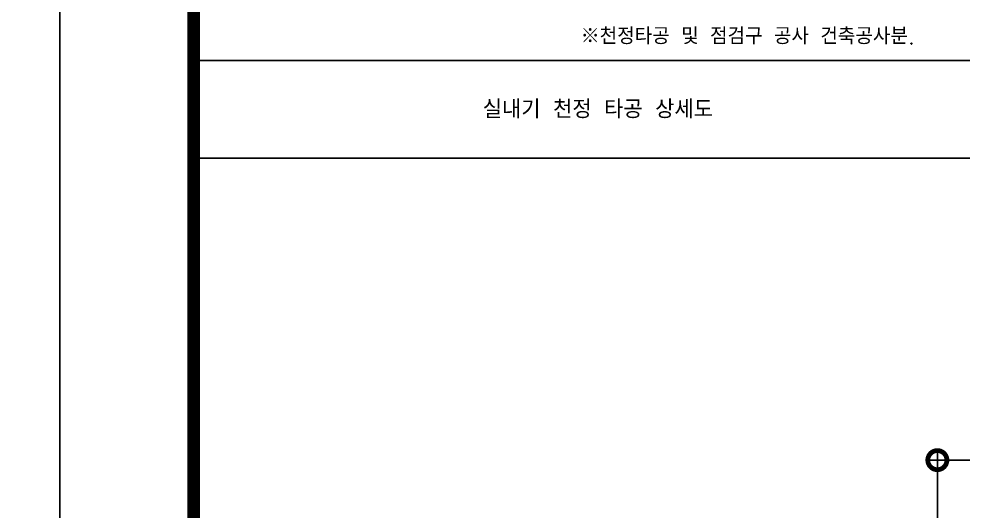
# Model space of a CAD drawing. Header units: millimetres. Extents: x -56261 to 196039, y 9480 to 100001.
# Drawn here: x 69568 to 76977, y 89879 to 93741 of the extents above; entities that cross this region are included whole.
import ezdxf
from ezdxf.enums import TextEntityAlignment as Align

# ---------------------------------------------------------------- set-up
doc = ezdxf.new("R2010")
doc.units = ezdxf.units.MM
doc.set_wipeout_variables(frame=1)
for name, color, linetype in [('FORM', 4, 'Continuous'), ('PLAN_DIM', 7, 'Continuous'), ('SS-TEXT', 7, 'Continuous')]:
    doc.layers.add(name, color=color, linetype=linetype)
doc.styles.add('DVM_DEFAULT', font='romans.shx', dxfattribs={"bigfont": 'whgtxt.shx'})
doc.styles.add('Gdim', font='')
doc.styles.add('plan', font='romans.shx', dxfattribs={"bigfont": 'GHS.SHX'})
doc.styles.get('Gdim').set_extended_font_data('Dotum')
doc.dimstyles.new('Gdim100', dxfattribs={"dimscale": 100, "dimtxt": 3, "dimasz": 6, "dimexe": 1.5, "dimexo": 2, "dimgap": 1, "dimtad": 1, "dimdec": 0, "dimzin": 0, "dimdsep": 46, "dimlunit": 6, "dimtxsty": 'Gdim', "dimblk1": 'DOTSMALL', "dimblk2": 'DOTSMALL', "dimsah": 1, "dimcen": 1.5, "dimdle": 1.5, "dimclrd": 1, "dimclre": 1, "dimclrt": 256, "dimazin": 0, "dimtfac": 1, "dimtdec": 0, "dimtix": 1, "dimtmove": 2, "dimatfit": 3, "dimldrblk": 'DOTSMALL', "dimfxl": 1.5, "dimtolj": 1, "dimtzin": 0, "dimlwd": -1, "dimlwe": -1, "dimarcsym": 0})

# ---------------------------------------------------------------- blocks, each defined once
blk = doc.blocks.new('A$C43DE16F2')
blk.add_wipeout([(0, 14550), (0, 0), (29100, 0), (29100, 14550)]).dxf.layer = 'SS-TEXT'
at = {"layer": 'SS-TEXT'}
blk.add_line((0, 1768), (20082, 1768), dxfattribs=at)
blk.add_lwpolyline([(0, 0), (20082, 0), (20082, 14550), (0, 14550)], close=True, dxfattribs=at)
at = {"layer": 'SS-TEXT', "color": 1, "lineweight": 25, "style": 'DVM_DEFAULT'}
blk.add_text('※천정타공 및 점검구 공사 건축공사분.', height=300, dxfattribs=at).set_placement((10041, 2210), align=Align.MIDDLE_CENTER)
at = {"layer": 'SS-TEXT', "style": 'DVM_DEFAULT'}
blk.add_text('실내기 천정 타공 상세도', height=330, dxfattribs=at).set_placement((7324, 884), align=Align.MIDDLE_CENTER)
blk = doc.blocks.new('FORM_기계', base_point=(381614, -321275))
at = {"layer": 'FORM', "color": 7}
blk.add_lwpolyline([(381614, -321275), (465714, -321275), (465714, -261875), (381614, -261875)], close=True, dxfattribs=at)
at = {"layer": 'FORM', "const_width": 200}
blk.add_lwpolyline([(463614, -319175), (383714, -319175), (383714, -263975), (463614, -263975)], close=True, dxfattribs=at)
blk = doc.blocks.new('_DotSmall')
at = {"color": 0, "linetype": 'ByBlock', "const_width": 0.5}
blk.add_lwpolyline([(-0.0625, 0, 1), (0.0625, 0, 1)], format="xyb", close=True, dxfattribs=at)
blk = doc.blocks.new('*D171')
at = {"layer": 'DEFPOINTS', "color": 0, "transparency": 16777216}
for p in [(76775.1, 90278.8), (77708, 90278.8), (77708, 88778.8)]:
    blk.add_point(p, dxfattribs=at)
at = {"layer": 'PLAN_DIM', "transparency": 16777216}
for p, q in [((76775.1, 88703.8), (76775.1, 90353.8)), ((77608, 90278.8), (76700.1, 90278.8)), ((77608, 88778.8), (76700.1, 88778.8))]:
    blk.add_line(p, q, dxfattribs=at)
at = {"layer": 'PLAN_DIM', "transparency": 16777216, "xscale": 300, "yscale": 300, "zscale": 300}
for p, rotation in [((76775.1, 90278.8), 90), ((76775.1, 88778.8), 270)]:
    blk.add_blockref('_DotSmall', p, dxfattribs=dict(at, rotation=rotation))
at = {"layer": 'PLAN_DIM', "transparency": 16777216, "insert": (76635.9, 89528.8), "char_height": 150, "attachment_point": 5, "rotation": 90, "style": 'plan'}
blk.add_mtext('\\A1;1,500', dxfattribs=at)

msp = doc.modelspace()

# ---------------------------------------------------------------- block references
at = {"layer": 'FORM', "xscale": 0.5, "yscale": 0.5, "zscale": 0.5}
msp.add_blockref('FORM_기계', (27838.9, 70301.1), dxfattribs=at)
at = {"layer": 'SS-TEXT', "xscale": 0.4331186193392458, "yscale": 0.4331186193392458, "zscale": 0.4331186193392458}
msp.add_blockref('A$C43DE16F2', (70938.9, 92649.2), dxfattribs=at)

# ---------------------------------------------------------------- dimensions: what is measured, and where the dimension line sits
at = {"layer": 'PLAN_DIM'}
dim = msp.add_linear_dim(base=(76775.1, 90278.8), p1=(77708, 88778.8), p2=(77708, 90278.8), angle=270, dimstyle='Gdim100', override={"dimscale": 50, "dimtxsty": 'plan', "dimblk1": 'DotSmall', "dimblk2": 'DotSmall', "dimclrd": 256, "dimclre": 256}, dxfattribs=at)
dim.commit()
dim.dimension.update_dxf_attribs({"geometry": '*D171', "text_midpoint": (76635.9, 89528.8)})

# ---------------------------------------------------------------- next in the draw order: block references
at = {"layer": 'FORM', "xscale": 0.5, "yscale": 0.5, "zscale": 0.5}
msp.add_blockref('FORM_기계', (69888.9, 70301.1), dxfattribs=at)

doc.saveas('drawing.dxf')
